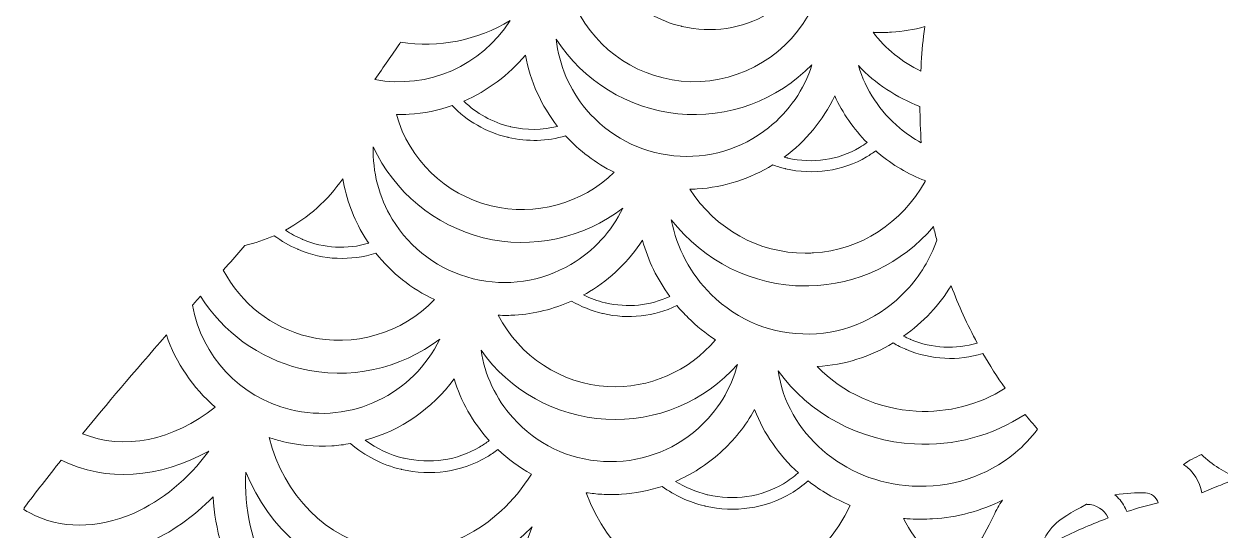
# Model space of a CAD drawing. Header units: millimetres. Extents: x -1647 to 2455, y -685 to 37.
# Drawn here: x -258.6 to -56.6, y -212.2 to -126.8 of the extents above; entities that cross this region are included whole.
import ezdxf

# ---------------------------------------------------------------- set-up
doc = ezdxf.new("R2010")
doc.units = ezdxf.units.MM
doc.header["$MEASUREMENT"] = 0
doc.layers.add('Layer 4', color=7, linetype='Continuous')

msp = doc.modelspace()

# ---------------------------------------------------------------- linework, layer by layer
at = {"layer": 'Layer 4', "lineweight": 0}
for points, knots in [([(-126.19, -125.32), (-130.48, -132.85), (-138.97, -137.28), (-147.65, -136.41), (-155.92, -135.58), (-162.98, -130.23), (-166.03, -122.6), (-164.83, -122.68), (-163.64, -122.68), (-162.47, -122.61), (-160.67, -122.5), (-158.92, -122.21), (-157.21, -121.77), (-154.64, -124.4), (-151.33, -126.27), (-147.61, -127.16), (-147.58, -127.17), (-147.54, -127.18), (-147.51, -127.19), (-142.5, -128.35), (-137.37, -127.6), (-133.06, -125.08), (-131.99, -124.45), (-131.01, -123.73), (-130.11, -122.93), (-128.88, -123.83), (-127.57, -124.63), (-126.19, -125.32)], [0, 0, 0, 0, 1, 1, 1, 2, 2, 2, 3, 3, 3, 4, 4, 4, 5, 5, 5, 6, 6, 6, 7, 7, 7, 8, 8, 8, 9, 9, 9, 9]), ([(-195.18, -130.09), (-195.18, -130.09), (-195.03, -129.87), (-195.03, -129.87), (-188.57, -130.85), (-182.05, -129.53), (-176.54, -126.2), (-181.33, -133.79), (-190.41, -137.84), (-199.38, -136.15), (-197.9, -134.04), (-196.45, -131.94), (-195.18, -130.09)], [0, 0, 0, 0, 1, 1, 1, 2, 2, 2, 3, 3, 3, 4, 4, 4, 4]), ([(-115.25, -128.18), (-115.08, -128.19), (-114.92, -128.2), (-114.75, -128.2), (-113.88, -128.23), (-112.99, -128.22), (-112.12, -128.16), (-110.24, -128.05), (-108.36, -127.73), (-106.52, -127.22), (-106.6, -127.76), (-106.67, -128.3), (-106.73, -128.83), (-106.93, -130.79), (-107.08, -132.76), (-107.19, -134.72), (-110.34, -133.21), (-113.13, -130.95), (-115.25, -128.18)], [0, 0, 0, 0, 1, 1, 1, 2, 2, 2, 3, 3, 3, 4, 4, 4, 5, 5, 5, 6, 6, 6, 6]), ([(-163.67, -141.22), (-166.54, -137.8), (-168.28, -133.7), (-168.75, -129.36), (-164.21, -136.38), (-156.65, -141.08), (-148.2, -141.93), (-139.74, -142.77), (-131.4, -139.65), (-125.57, -133.67), (-126.89, -137.83), (-129.41, -141.51), (-132.9, -144.29), (-137.45, -147.91), (-143.13, -149.59), (-148.91, -149.02), (-154.68, -148.44), (-159.92, -145.67), (-163.67, -141.22)], [0, 0, 0, 0, 1, 1, 1, 2, 2, 2, 3, 3, 3, 4, 4, 4, 5, 5, 5, 6, 6, 6, 6]), ([(-173.95, -132.03), (-173.13, -136.47), (-171.24, -140.58), (-168.52, -144.05), (-171.07, -144.7), (-173.78, -144.74), (-176.45, -144.11), (-176.48, -144.11), (-176.51, -144.1), (-176.54, -144.09), (-179.54, -143.38), (-182.23, -141.88), (-184.36, -139.79), (-180.36, -138.06), (-176.76, -135.41), (-173.95, -132.03)], [0, 0, 0, 0, 1, 1, 1, 2, 2, 2, 3, 3, 3, 4, 4, 4, 5, 5, 5, 5]), ([(-107.33, -140.68), (-107.32, -142.74), (-107.25, -144.79), (-107.12, -146.81), (-108.41, -146.11), (-109.62, -145.28), (-110.75, -144.34), (-114.08, -141.55), (-116.49, -137.9), (-117.73, -133.81), (-114.84, -136.84), (-111.26, -139.21), (-107.33, -140.68)], [0, 0, 0, 0, 1, 1, 1, 2, 2, 2, 3, 3, 3, 4, 4, 4, 4]), ([(-116.26, -146.79), (-116.66, -147.08), (-117.08, -147.36), (-117.51, -147.62), (-121.14, -149.74), (-125.44, -150.37), (-129.63, -149.4), (-129.66, -149.39), (-129.69, -149.38), (-129.72, -149.38), (-129.9, -149.33), (-130.07, -149.29), (-130.24, -149.24), (-126.65, -146.58), (-123.69, -143.06), (-121.71, -138.92), (-120.37, -141.83), (-118.52, -144.49), (-116.26, -146.79)], [0, 0, 0, 0, 1, 1, 1, 2, 2, 2, 3, 3, 3, 4, 4, 4, 5, 5, 5, 6, 6, 6, 6]), ([(-176.97, -145.89), (-176.93, -145.9), (-176.9, -145.91), (-176.87, -145.91), (-173.59, -146.68), (-170.26, -146.57), (-167.16, -145.65), (-164.87, -148.16), (-162.11, -150.26), (-158.97, -151.81), (-164.44, -157.13), (-172.27, -159.29), (-179.75, -157.45), (-187.54, -155.53), (-193.57, -149.7), (-195.75, -142.07), (-195.01, -142.08), (-194.29, -142.07), (-193.6, -142.02), (-191.09, -141.87), (-188.64, -141.36), (-186.3, -140.55), (-183.83, -143.16), (-180.6, -145.02), (-176.97, -145.89)], [0, 0, 0, 0, 1, 1, 1, 2, 2, 2, 3, 3, 3, 4, 4, 4, 5, 5, 5, 6, 6, 6, 7, 7, 7, 8, 8, 8, 8]), ([(-199.64, -147.49), (-196.14, -155.08), (-189.32, -160.8), (-181.07, -162.84), (-172.82, -164.87), (-164.13, -162.96), (-157.5, -157.86), (-159.4, -161.79), (-162.41, -165.08), (-166.26, -167.34), (-171.28, -170.29), (-177.14, -171.14), (-182.78, -169.76), (-188.53, -168.34), (-193.38, -164.77), (-196.45, -159.7), (-198.7, -155.98), (-199.79, -151.75), (-199.64, -147.49)], [0, 0, 0, 0, 1, 1, 1, 2, 2, 2, 3, 3, 3, 4, 4, 4, 5, 5, 5, 6, 6, 6, 6]), ([(-130.15, -151.17), (-130.12, -151.18), (-130.08, -151.19), (-130.05, -151.2), (-125.29, -152.31), (-120.42, -151.59), (-116.33, -149.19), (-115.79, -148.88), (-115.28, -148.53), (-114.79, -148.17), (-114.63, -148.31), (-114.47, -148.46), (-114.31, -148.6), (-111.95, -150.56), (-109.32, -152.12), (-106.47, -153.21), (-106.46, -153.26), (-106.46, -153.3), (-106.45, -153.34), (-110.37, -160.41), (-117.39, -164.91), (-125.28, -165.4), (-125.59, -165.42), (-125.91, -165.44), (-126.23, -165.44), (-126.38, -165.45), (-126.54, -165.45), (-126.7, -165.45), (-134.57, -165.45), (-141.85, -161.38), (-146.18, -154.67), (-145.77, -154.66), (-145.36, -154.64), (-144.97, -154.62), (-140.35, -154.33), (-135.99, -152.9), (-132.2, -150.56), (-131.53, -150.8), (-130.85, -151.01), (-130.15, -151.17)], [0, 0, 0, 0, 1, 1, 1, 2, 2, 2, 3, 3, 3, 4, 4, 4, 5, 5, 5, 6, 6, 6, 7, 7, 7, 8, 8, 8, 9, 9, 9, 10, 10, 10, 11, 11, 11, 12, 12, 12, 13, 13, 13, 13]), ([(-204.8, -152.89), (-204.22, -156.29), (-202.99, -159.59), (-201.19, -162.57), (-200.94, -162.98), (-200.68, -163.38), (-200.42, -163.77), (-204.05, -164.86), (-207.96, -164.65), (-211.56, -163.14), (-211.59, -163.13), (-211.62, -163.12), (-211.64, -163.1), (-212.65, -162.68), (-213.6, -162.16), (-214.49, -161.56), (-210.63, -159.48), (-207.3, -156.52), (-204.8, -152.89)], [0, 0, 0, 0, 1, 1, 1, 2, 2, 2, 3, 3, 3, 4, 4, 4, 5, 5, 5, 6, 6, 6, 6]), ([(-126.69, -170.99), (-126.5, -170.99), (-126.3, -170.99), (-126.11, -170.99), (-117.95, -170.82), (-110.39, -167.2), (-105.05, -160.98), (-104.87, -161.75), (-104.68, -162.51), (-104.48, -163.27), (-105.59, -166.43), (-107.31, -169.27), (-109.6, -171.72), (-113.91, -176.34), (-119.71, -178.96), (-125.94, -179.1), (-132.18, -179.22), (-138.08, -176.85), (-142.58, -172.41), (-146.07, -168.97), (-148.39, -164.59), (-149.33, -159.81), (-143.89, -166.82), (-135.56, -170.99), (-126.69, -170.99)], [0, 0, 0, 0, 1, 1, 1, 2, 2, 2, 3, 3, 3, 4, 4, 4, 5, 5, 5, 6, 6, 6, 7, 7, 7, 8, 8, 8, 8]), ([(-224.08, -167.3), (-223.13, -166.22), (-222.22, -165.18), (-221.33, -164.17), (-219.62, -163.76), (-217.97, -163.2), (-216.38, -162.5), (-215.16, -163.41), (-213.82, -164.19), (-212.37, -164.8), (-212.34, -164.82), (-212.3, -164.83), (-212.27, -164.84), (-208.04, -166.62), (-203.43, -166.82), (-199.21, -165.43), (-196.56, -168.79), (-193.2, -171.47), (-189.32, -173.29), (-194.75, -178.98), (-202.97, -181.42), (-210.65, -179.53), (-216.83, -178.01), (-222.01, -173.94), (-224.97, -168.31), (-224.97, -168.31), (-224.08, -167.3), (-224.08, -167.3)], [0, 0, 0, 0, 1, 1, 1, 2, 2, 2, 3, 3, 3, 4, 4, 4, 5, 5, 5, 6, 6, 6, 7, 7, 7, 8, 8, 8, 9, 9, 9, 9]), ([(-149.59, -172.74), (-152.93, -174.31), (-156.72, -174.7), (-160.42, -173.84), (-160.45, -173.83), (-160.48, -173.83), (-160.51, -173.82), (-161.78, -173.52), (-162.99, -173.07), (-164.12, -172.51), (-163.79, -172.33), (-163.46, -172.14), (-163.13, -171.94), (-159.51, -169.75), (-156.46, -166.79), (-154.19, -163.28), (-153.23, -166.7), (-151.67, -169.89), (-149.59, -172.74)], [0, 0, 0, 0, 1, 1, 1, 2, 2, 2, 3, 3, 3, 4, 4, 4, 5, 5, 5, 6, 6, 6, 6]), ([(-97.65, -180.62), (-101.31, -181.74), (-105.26, -181.54), (-108.9, -180.02), (-108.93, -180.01), (-108.96, -179.99), (-108.98, -179.98), (-109.36, -179.82), (-109.73, -179.65), (-110.09, -179.46), (-108.46, -178.32), (-106.94, -177), (-105.54, -175.51), (-104.24, -174.11), (-103.07, -172.58), (-102.05, -170.94), (-100.81, -174.28), (-99.33, -177.51), (-97.65, -180.62)], [0, 0, 0, 0, 1, 1, 1, 2, 2, 2, 3, 3, 3, 4, 4, 4, 5, 5, 5, 6, 6, 6, 6]), ([(-228.84, -172.7), (-225.03, -178.78), (-218.95, -183.2), (-211.97, -184.92), (-203.74, -186.94), (-195.04, -185.04), (-188.41, -179.94), (-192.88, -189.24), (-203.35, -194.38), (-213.68, -191.84), (-222.19, -189.74), (-228.63, -182.86), (-230.18, -174.23), (-229.74, -173.72), (-229.29, -173.21), (-228.84, -172.7)], [0, 0, 0, 0, 1, 1, 1, 2, 2, 2, 3, 3, 3, 4, 4, 4, 5, 5, 5, 5]), ([(-160.94, -175.62), (-160.91, -175.62), (-160.88, -175.63), (-160.84, -175.64), (-156.56, -176.64), (-152.19, -176.16), (-148.37, -174.3), (-147.77, -175.01), (-147.14, -175.7), (-146.47, -176.35), (-145.06, -177.75), (-143.51, -179), (-141.86, -180.07), (-146.34, -185.41), (-153.07, -188.33), (-160.06, -187.95), (-167.9, -187.51), (-174.99, -182.85), (-178.55, -175.93), (-177.6, -175.97), (-176.65, -175.96), (-175.72, -175.9), (-172.44, -175.7), (-169.19, -174.88), (-166.16, -173.53), (-164.56, -174.46), (-162.81, -175.17), (-160.94, -175.62)], [0, 0, 0, 0, 1, 1, 1, 2, 2, 2, 3, 3, 3, 4, 4, 4, 5, 5, 5, 6, 6, 6, 7, 7, 7, 8, 8, 8, 9, 9, 9, 9]), ([(-234.59, -179.26), (-232.97, -183.97), (-230.09, -188.2), (-226.32, -191.42), (-233.47, -197.11), (-241.86, -198.79), (-248.73, -195.93), (-244.65, -190.94), (-240.2, -185.71), (-234.59, -179.26)], [0, 0, 0, 0, 1, 1, 1, 2, 2, 2, 3, 3, 3, 3]), ([(-92.94, -188.24), (-97.32, -191.04), (-102.61, -192.41), (-107.96, -192.11), (-114.42, -191.75), (-120.39, -189.04), (-124.66, -184.59), (-124.65, -184.59), (-124.64, -184.59), (-124.63, -184.59), (-120.08, -184.31), (-115.71, -182.93), (-111.85, -180.61), (-111.16, -181.01), (-110.45, -181.37), (-109.71, -181.68), (-109.67, -181.7), (-109.64, -181.71), (-109.61, -181.72), (-105.42, -183.48), (-100.87, -183.69), (-96.69, -182.36), (-95.53, -184.37), (-94.28, -186.34), (-92.94, -188.24)], [0, 0, 0, 0, 1, 1, 1, 2, 2, 2, 3, 3, 3, 4, 4, 4, 5, 5, 5, 6, 6, 6, 7, 7, 7, 8, 8, 8, 8]), ([(-160.37, -193.48), (-151.84, -193.96), (-143.72, -190.54), (-138.12, -184.23), (-139.23, -188.36), (-141.53, -192.11), (-144.75, -194.99), (-149.16, -198.94), (-154.86, -200.93), (-160.76, -200.6), (-160.76, -200.6), (-160.76, -200.6), (-160.76, -200.6), (-166.68, -200.27), (-172.11, -197.66), (-176.05, -193.25), (-178.95, -190.01), (-180.81, -186.05), (-181.45, -181.83), (-176.61, -188.65), (-168.85, -193.01), (-160.37, -193.48)], [0, 0, 0, 0, 1, 1, 1, 2, 2, 2, 3, 3, 3, 4, 4, 4, 5, 5, 5, 6, 6, 6, 7, 7, 7, 7]), ([(-87.47, -195.14), (-88.55, -196.62), (-89.82, -197.97), (-91.25, -199.16), (-96.03, -203.13), (-102.21, -205.12), (-108.67, -204.76), (-120.3, -204.11), (-129.79, -195.76), (-131.27, -185.3), (-126.08, -192.55), (-117.63, -197.13), (-108.27, -197.65), (-101.62, -198.02), (-95.02, -196.25), (-89.58, -192.66), (-88.9, -193.5), (-88.19, -194.32), (-87.47, -195.14)], [0, 0, 0, 0, 1, 1, 1, 2, 2, 2, 3, 3, 3, 4, 4, 4, 5, 5, 5, 6, 6, 6, 6]), ([(-180.19, -196.94), (-180.15, -196.99), (-180.1, -197.03), (-180.06, -197.08), (-180.58, -197.47), (-181.12, -197.84), (-181.69, -198.17), (-185.5, -200.41), (-190.03, -201.08), (-194.44, -200.05), (-194.47, -200.04), (-194.5, -200.03), (-194.54, -200.03), (-196.91, -199.46), (-199.1, -198.43), (-200.99, -197.02), (-195.01, -195.36), (-189.71, -191.72), (-186.01, -186.67), (-184.84, -190.45), (-182.85, -193.97), (-180.19, -196.94)], [0, 0, 0, 0, 1, 1, 1, 2, 2, 2, 3, 3, 3, 4, 4, 4, 5, 5, 5, 6, 6, 6, 7, 7, 7, 7]), ([(-130.39, -204.36), (-134.21, -206.6), (-138.74, -207.26), (-143.15, -206.23), (-143.18, -206.23), (-143.21, -206.22), (-143.24, -206.21), (-145.18, -205.75), (-146.98, -204.98), (-148.61, -203.96), (-145.88, -202.78), (-143.34, -201.16), (-141.05, -199.12), (-138.7, -197.01), (-136.75, -194.57), (-135.25, -191.86), (-133.69, -195.91), (-131.14, -199.56), (-127.86, -202.52), (-128.63, -203.2), (-129.48, -203.82), (-130.39, -204.36)], [0, 0, 0, 0, 1, 1, 1, 2, 2, 2, 3, 3, 3, 4, 4, 4, 5, 5, 5, 6, 6, 6, 7, 7, 7, 7]), ([(-194.99, -201.92), (-194.95, -201.93), (-194.92, -201.93), (-194.88, -201.94), (-189.88, -203.11), (-184.75, -202.36), (-180.44, -199.83), (-179.79, -199.45), (-179.18, -199.03), (-178.59, -198.59), (-176.89, -200.2), (-175, -201.59), (-172.95, -202.72), (-178.72, -212.13), (-188.9, -217.18), (-198.58, -215.33), (-207.54, -213.62), (-214.71, -206.34), (-217.24, -196.57), (-216.5, -196.82), (-215.75, -197.04), (-215.01, -197.22), (-212.27, -197.89), (-209.47, -198.15), (-206.67, -197.97), (-205.59, -197.91), (-204.52, -197.77), (-203.47, -197.58), (-201.08, -199.66), (-198.19, -201.15), (-194.99, -201.92)], [0, 0, 0, 0, 1, 1, 1, 2, 2, 2, 3, 3, 3, 4, 4, 4, 5, 5, 5, 6, 6, 6, 7, 7, 7, 8, 8, 8, 9, 9, 9, 10, 10, 10, 10]), ([(-258.59, -208.41), (-256.63, -205.81), (-254.57, -203.18), (-252.34, -200.38), (-244.89, -204.11), (-235.66, -203.48), (-227.44, -198.85), (-230.86, -203.55), (-235.3, -207.24), (-240.16, -209.36), (-246.3, -212.03), (-252.51, -212.01), (-257.63, -209.3), (-257.96, -209.13), (-258.28, -208.94), (-258.64, -208.71), (-258.62, -208.61), (-258.61, -208.51), (-258.59, -208.41)], [0, 0, 0, 0, 1, 1, 1, 2, 2, 2, 3, 3, 3, 4, 4, 4, 5, 5, 5, 6, 6, 6, 6]), ([(-59.79, -199.43), (-57.97, -201.16), (-55.88, -202.5), (-53.61, -203.41), (-54.59, -203.79), (-55.58, -204.19), (-56.54, -204.58), (-57.59, -205.01), (-58.67, -205.45), (-59.75, -205.87), (-60.02, -203.99), (-61.1, -202.31), (-62.84, -201.11), (-61.87, -200.45), (-60.85, -199.9), (-59.79, -199.43)], [0, 0, 0, 0, 1, 1, 1, 2, 2, 2, 3, 3, 3, 4, 4, 4, 5, 5, 5, 5]), ([(-199.62, -220.78), (-189.97, -222.62), (-180.04, -219.14), (-172.83, -211.62), (-177.14, -224.81), (-189.33, -233.28), (-201.56, -230.95), (-208.02, -229.71), (-213.56, -225.68), (-217.17, -219.59), (-220.17, -214.53), (-221.54, -208.53), (-221.15, -202.39), (-217.22, -212.04), (-209.26, -218.94), (-199.62, -220.78)], [0, 0, 0, 0, 1, 1, 1, 2, 2, 2, 3, 3, 3, 4, 4, 4, 5, 5, 5, 5]), ([(-142.26, -223), (-151.79, -222.49), (-160.04, -215.83), (-163.67, -205.87), (-162.8, -206), (-161.93, -206.09), (-161.07, -206.14), (-159.97, -206.2), (-158.85, -206.2), (-157.75, -206.13), (-155.38, -205.98), (-153.07, -205.53), (-150.87, -204.81), (-148.76, -206.35), (-146.33, -207.47), (-143.7, -208.1), (-143.66, -208.11), (-143.62, -208.12), (-143.59, -208.13), (-138.58, -209.29), (-133.45, -208.54), (-129.14, -206.02), (-128.08, -205.39), (-127.11, -204.68), (-126.22, -203.88), (-124.07, -205.55), (-121.68, -206.96), (-119.09, -208.02), (-123.72, -217.65), (-132.72, -223.5), (-142.26, -223)], [0, 0, 0, 0, 1, 1, 1, 2, 2, 2, 3, 3, 3, 4, 4, 4, 5, 5, 5, 6, 6, 6, 7, 7, 7, 8, 8, 8, 9, 9, 9, 10, 10, 10, 10]), ([(-69.26, -205.92), (-68.22, -205.96), (-67.42, -206.6), (-67.09, -207.57), (-68.86, -208), (-70.65, -208.5), (-72.4, -209.06), (-72.45, -208.88), (-72.52, -208.71), (-72.6, -208.54), (-73.01, -207.71), (-73.58, -206.96), (-74.27, -206.34), (-74.32, -206.3), (-74.36, -206.27), (-74.41, -206.23), (-72.52, -205.95), (-70.82, -205.85), (-69.26, -205.92)], [0, 0, 0, 0, 1, 1, 1, 2, 2, 2, 3, 3, 3, 4, 4, 4, 5, 5, 5, 6, 6, 6, 6]), ([(-222.09, -222.15), (-222.89, -222.43), (-223.72, -222.66), (-224.57, -222.82), (-228.91, -223.65), (-233.4, -222.76), (-237.22, -220.31), (-237.24, -220.29), (-237.27, -220.28), (-237.3, -220.26), (-239.13, -219.07), (-240.69, -217.57), (-241.94, -215.86), (-240.6, -215.49), (-239.27, -215.02), (-237.95, -214.44), (-233.86, -212.66), (-230.02, -209.96), (-226.7, -206.56), (-226.38, -212.13), (-224.8, -217.47), (-222.09, -222.15)], [0, 0, 0, 0, 1, 1, 1, 2, 2, 2, 3, 3, 3, 4, 4, 4, 5, 5, 5, 6, 6, 6, 7, 7, 7, 7]), ([(-94.86, -209.73), (-96.97, -213.93), (-98.97, -217.42), (-100.94, -220.38), (-104.82, -217.86), (-107.97, -214.39), (-110.13, -210.21), (-109.74, -210.25), (-109.36, -210.28), (-108.97, -210.3), (-107.72, -210.37), (-106.45, -210.36), (-105.2, -210.29), (-101.01, -210.03), (-97.02, -208.96), (-93.4, -207.14), (-93.97, -207.95), (-94.46, -208.81), (-94.86, -209.73)], [0, 0, 0, 0, 1, 1, 1, 2, 2, 2, 3, 3, 3, 4, 4, 4, 5, 5, 5, 6, 6, 6, 6]), ([(-79.18, -207.83), (-79.17, -207.83), (-79.17, -207.84), (-79.16, -207.84), (-77.62, -207.82), (-76.17, -208.74), (-75.54, -210.14), (-78.13, -211.1), (-80.7, -212.2), (-83.2, -213.45), (-84.61, -214.15), (-86, -214.9), (-87.36, -215.69), (-85.45, -211.66), (-84.74, -210.72), (-79.18, -207.83)], [0, 0, 0, 0, 1, 1, 1, 2, 2, 2, 3, 3, 3, 4, 4, 4, 5, 5, 5, 5])]:
    msp.add_open_spline(points, degree=3, knots=knots, dxfattribs=at)

doc.saveas('drawing.dxf')
